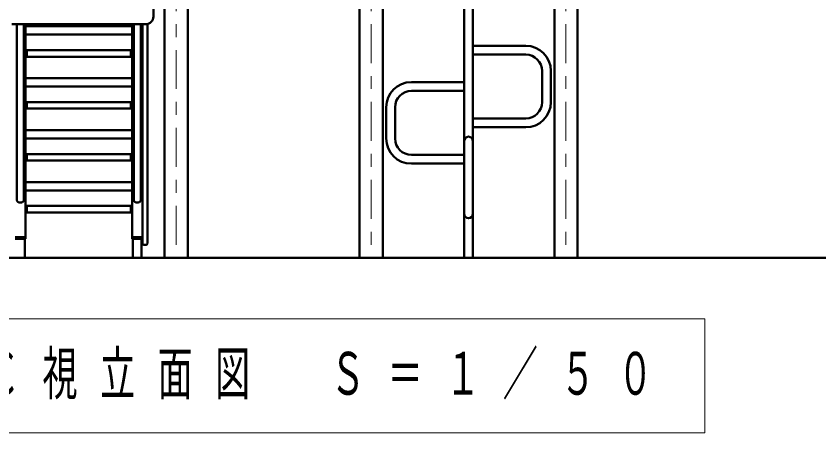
# Model space of a CAD drawing. Units: millimetres on the paper. Extents: x -385 to 0, y -594 to 267.
# Drawn here: x -270.4 to -208.6, y -150.7 to -118.5 of the extents above; entities that cross this region are included whole.
import ezdxf

# ---------------------------------------------------------------- set-up
doc = ezdxf.new("R2010")
doc.units = ezdxf.units.MM
doc.linetypes.add('USER2', pattern=[6, 3, -1, 1, -1])
doc.layers.add('LY_1', color=140, linetype='Continuous', lineweight=50)
doc.styles.add('ＭＳ ゴシック', font='')
doc.styles.get('ＭＳ ゴシック').set_extended_font_data('MS Gothic')

msp = doc.modelspace()

# ---------------------------------------------------------------- linework, layer by layer
at = {"layer": 'LY_1', "color": 7, "linetype": 'USER2', "lineweight": 13}
for p, q in [((-243.031, -77.164), (-243.031, -137.175)), ((-228.031, -77.164), (-228.031, -137.175)), ((-258.031, -97.164), (-258.031, -137.175))]:
    msp.add_line(p, q, dxfattribs=at)
at = {"layer": 'LY_1'}
for p, q in [((-243.922, -137.175), (-243.922, -78.885)), ((-242.14, -137.175), (-242.14, -78.885)), ((-228.922, -137.175), (-228.922, -78.885)), ((-227.14, -137.175), (-227.14, -78.885)), ((-258.922, -97.594), (-258.922, -137.175)), ((-257.14, -97.594), (-257.14, -137.175)), ((-235.871, -137.175), (-235.871, -109.175)), ((-235.191, -137.175), (-235.191, -109.175)), ((-259.781, -118.575), (-259.781, -116.918)), ((-270.681, -119.175), (-260.381, -119.175)), ((-270.303, -132.694), (-270.303, -119.175)), ((-269.759, -132.694), (-269.759, -119.175)), ((-269.631, -135.695), (-269.631, -119.175)), ((-261.431, -135.695), (-261.431, -119.175)), ((-261.303, -132.694), (-261.303, -119.175)), ((-260.759, -132.694), (-260.759, -119.175)), ((-260.631, -136.075), (-260.631, -119.175)), ((-260.251, -136.075), (-260.251, -119.175)), ((-261.431, -119.335), (-269.631, -119.335)), ((-261.431, -119.973), (-269.631, -119.973)), ((-231.131, -120.835), (-235.191, -120.835)), ((-265.531, -121.175), (-269.531, -121.175)), ((-269.531, -121.675), (-269.531, -121.175)), ((-265.531, -121.675), (-269.531, -121.675)), ((-265.531, -121.175), (-261.531, -121.175)), ((-265.531, -121.675), (-261.531, -121.675)), ((-261.531, -121.675), (-261.531, -121.175)), ((-231.131, -121.515), (-235.191, -121.515)), ((-229.871, -125.175), (-229.871, -122.775)), ((-229.191, -125.175), (-229.191, -122.775)), ((-261.431, -123.335), (-269.631, -123.335)), ((-261.431, -123.973), (-269.631, -123.973)), ((-239.931, -123.635), (-235.871, -123.635)), ((-239.931, -124.315), (-235.871, -124.315)), ((-265.531, -125.175), (-269.531, -125.175)), ((-269.531, -125.675), (-269.531, -125.175)), ((-265.531, -125.175), (-261.531, -125.175)), ((-261.531, -125.675), (-261.531, -125.175)), ((-265.531, -125.675), (-269.531, -125.675)), ((-265.531, -125.675), (-261.531, -125.675)), ((-241.871, -127.975), (-241.871, -125.575)), ((-241.191, -127.975), (-241.191, -125.575)), ((-235.191, -126.435), (-231.131, -126.435)), ((-235.191, -127.115), (-231.131, -127.115)), ((-261.431, -127.335), (-269.631, -127.335)), ((-261.431, -127.973), (-269.631, -127.973)), ((-265.531, -129.175), (-269.531, -129.175)), ((-269.531, -129.675), (-269.531, -129.175)), ((-265.531, -129.675), (-269.531, -129.675)), ((-265.531, -129.175), (-261.531, -129.175)), ((-265.531, -129.675), (-261.531, -129.675)), ((-261.531, -129.675), (-261.531, -129.175)), ((-235.871, -129.235), (-239.931, -129.235)), ((-235.871, -129.915), (-239.931, -129.915)), ((-261.431, -131.335), (-269.631, -131.335)), ((-261.431, -131.973), (-269.631, -131.973)), ((-265.531, -133.175), (-269.531, -133.175)), ((-269.531, -133.675), (-269.531, -133.175)), ((-265.531, -133.175), (-261.531, -133.175)), ((-261.531, -133.675), (-261.531, -133.175)), ((-265.531, -133.675), (-269.531, -133.675)), ((-265.531, -133.675), (-261.531, -133.675)), ((-270.431, -135.575), (-269.631, -135.575)), ((-270.431, -135.695), (-269.631, -135.695)), ((-269.691, -137.175), (-269.691, -135.695)), ((-260.631, -135.575), (-261.431, -135.575)), ((-260.631, -135.695), (-261.431, -135.695)), ((-261.371, -137.175), (-261.371, -135.695)), ((-260.691, -137.175), (-260.691, -135.695)), ((-260.351, -136.175), (-260.531, -136.175))]:
    msp.add_line(p, q, dxfattribs=at)
at = {"layer": 'LY_1', "color": 7}
msp.add_line((-326.34, -137.175), (-159.297, -137.175), dxfattribs=at)
at = {"layer": 'LY_1', "color": 7, "lineweight": 13}
for p, q in [((-217.349, -141.856), (-274.149, -141.856)), ((-217.349, -150.656), (-217.349, -141.856)), ((-274.149, -150.656), (-217.349, -150.656))]:
    msp.add_line(p, q, dxfattribs=at)
at = {"layer": 'LY_1'}
for points in [[(-269.759, -132.694), (-269.762, -132.723), (-269.769, -132.751), (-269.78, -132.778), (-269.796, -132.804), (-269.815, -132.828), (-269.839, -132.849), (-269.866, -132.868), (-269.895, -132.884), (-269.927, -132.897), (-269.961, -132.906), (-269.996, -132.912), (-270.031, -132.913), (-270.067, -132.912), (-270.102, -132.906), (-270.135, -132.897), (-270.167, -132.884), (-270.197, -132.868), (-270.224, -132.849), (-270.247, -132.828), (-270.267, -132.804), (-270.283, -132.778), (-270.294, -132.751), (-270.301, -132.723), (-270.303, -132.694)], [(-261.303, -132.694), (-261.301, -132.723), (-261.294, -132.751), (-261.283, -132.778), (-261.267, -132.804), (-261.247, -132.828), (-261.224, -132.849), (-261.197, -132.868), (-261.167, -132.884), (-261.135, -132.897), (-261.102, -132.906), (-261.067, -132.912), (-261.031, -132.913), (-260.996, -132.912), (-260.961, -132.906), (-260.927, -132.897), (-260.895, -132.884), (-260.866, -132.868), (-260.839, -132.849), (-260.815, -132.828), (-260.796, -132.804), (-260.78, -132.778), (-260.769, -132.751), (-260.762, -132.723), (-260.759, -132.694)]]:
    msp.add_lwpolyline(points, dxfattribs=at)
for centre, radius, start, end in [((-183.965, -82.175), 41.7, 229.45953, 247.62885), ((-260.381, -118.575), 0.6, 270, 0), ((-231.131, -122.775), 1.94, 0, 90), ((-231.131, -122.775), 1.26, 0, 90), ((-239.931, -125.575), 1.94, 90, 180), ((-239.931, -125.575), 1.26, 90, 180), ((-231.131, -125.175), 1.94, 270, 0), ((-231.131, -125.175), 1.26, 270, 0), ((-235.531, -128.175), 0.34, 0, 180), ((-239.931, -127.975), 1.94, 180, 270), ((-239.931, -127.975), 1.26, 180, 270), ((-235.531, -133.775), 0.34, 180, 0), ((-260.531, -136.075), 0.1, 180, 270), ((-260.351, -136.075), 0.1, 270, 0)]:
    msp.add_arc(centre, radius, start, end, dxfattribs=at)

# ---------------------------------------------------------------- texts
at = {"layer": 'LY_1', "color": 7, "insert": (-272.749, -146.256), "char_height": 3.299, "attachment_point": 4, "style": 'ＭＳ ゴシック'}
msp.add_mtext('\\T1.64;\\W0.6;Ｃ視立面図\u3000Ｓ＝１／５０', dxfattribs=at)

doc.saveas('drawing.dxf')
